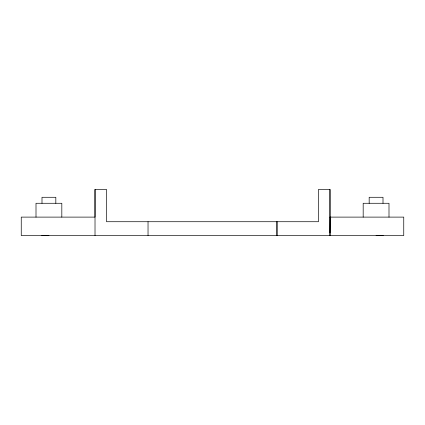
<?xml version="1.0" encoding="UTF-8"?>
<svg xmlns="http://www.w3.org/2000/svg" width="425" height="425" viewBox="0 0 425 425"><rect width="100%" height="100%" fill="white"/><g stroke="black" fill="none" stroke-linecap="round" stroke-linejoin="round"><path stroke-width="0.64" d="M41.995 203.278L41.995 197.285L55.829 197.285L55.829 203.278M95.014 235.551L95.014 189.449L106.542 189.449L106.542 221.722L318.458 221.722L318.458 189.449L329.986 189.449L329.986 232.916M329.986 189.449L329.986 235.551L330.161 217.111M369.171 203.278L369.171 197.285L383.005 197.285L383.005 203.278M329.986 217.111L403.75 217.111L403.75 235.551L21.25 235.551L21.25 217.111L95.014 217.111L95.014 189.449M41.751 235.551L48.912 235.551M376.088 235.551L383.249 235.551M388.997 217.111L388.997 203.278L363.178 203.278L363.178 217.111M148.033 221.722L148.033 235.551M61.822 217.111L61.822 203.278L36.003 203.278L36.003 217.111M276.967 221.722L276.967 235.551L276.967 221.722"/></g></svg>
